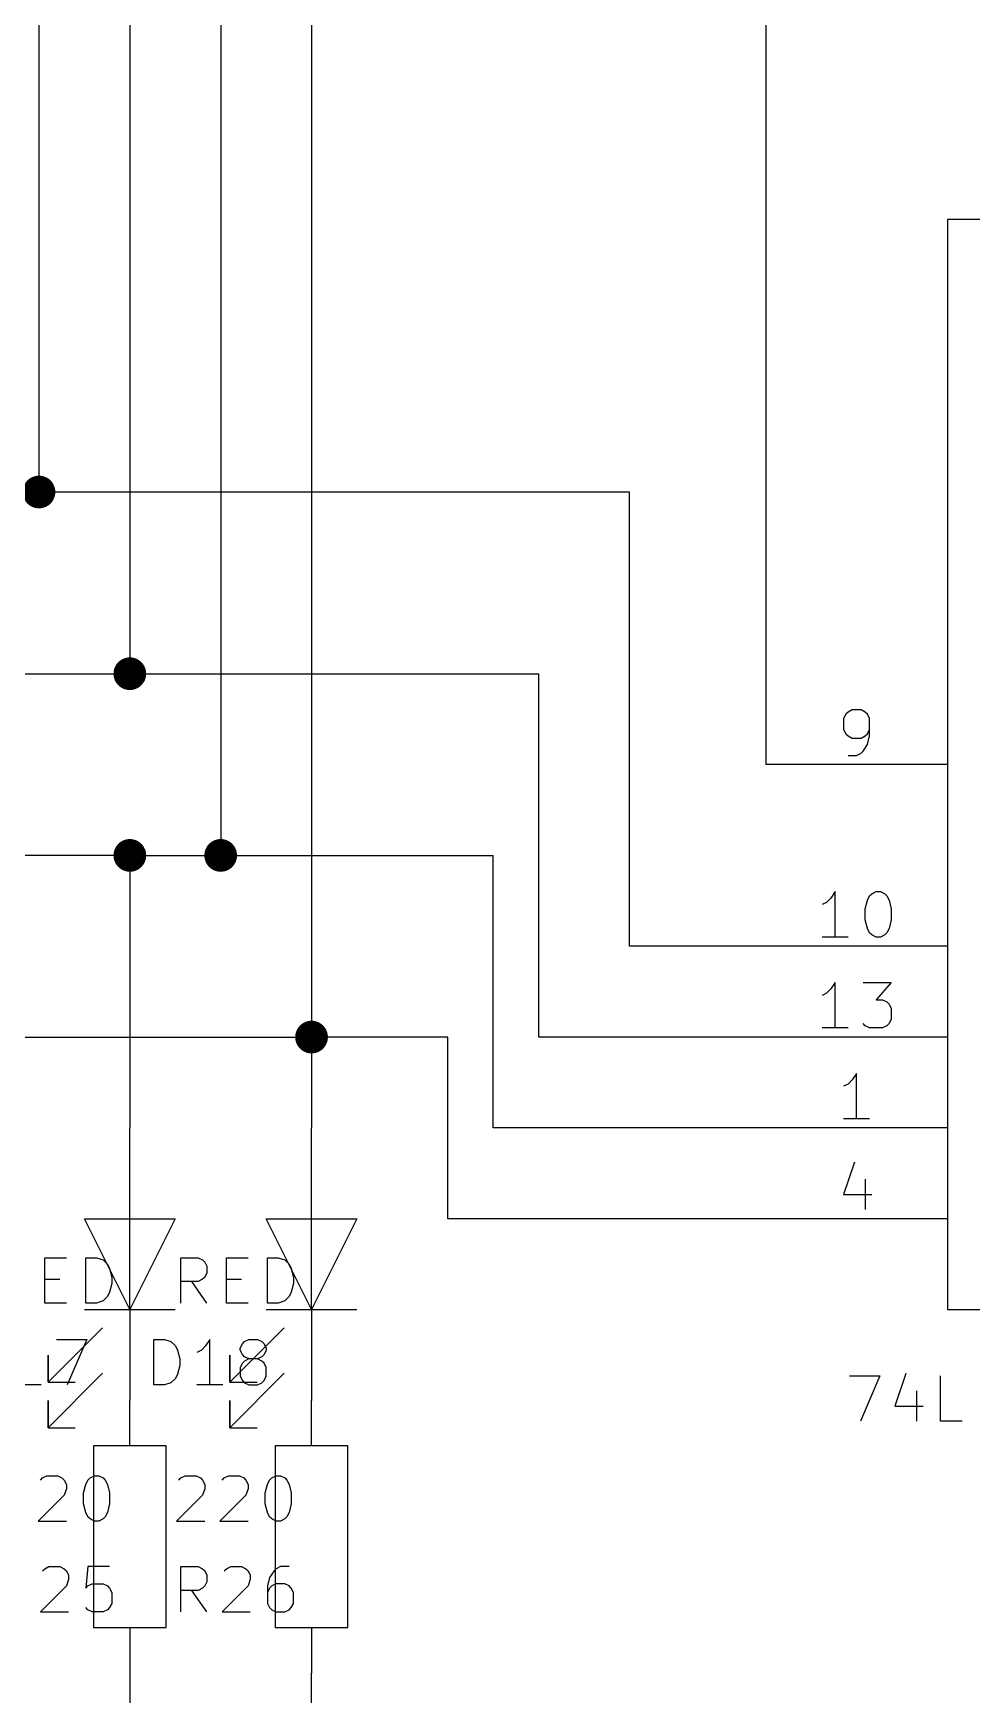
# Model space of a CAD drawing. Extents: x 0.4 to 11.3, y -7.9 to -0.4.
# Drawn here: x 5.344 to 6.377, y -6.924 to -5.095 of the extents above; entities that cross this region are included whole.
import ezdxf

# ---------------------------------------------------------------- set-up
doc = ezdxf.new("R2010")
doc.units = 0
doc.header["$MEASUREMENT"] = 0
for name, color, linetype in [('CYAN2', 4, 'CONTINUOUS'), ('GREEN3', 91, 'CONTINUOUS'), ('LYELLOW', 51, 'CONTINUOUS'), ('RED2', 1, 'CONTINUOUS'), ('RED3', 11, 'CONTINUOUS')]:
    doc.layers.add(name, color=color, linetype=linetype)

msp = doc.modelspace()

# ---------------------------------------------------------------- linework, layer by layer
at = {"layer": 'CYAN2', "linetype": 'CONTINUOUS'}
for p, q in [((5.3563, -6.4928), (5.3563, -6.4428)), ((5.3563, -6.4428), (5.3801, -6.4428)), ((5.3563, -6.4928), (5.3563, -6.4428)), ((5.3563, -6.4428), (5.3801, -6.4428)), ((5.4015, -6.4928), (5.4015, -6.4428)), ((5.4015, -6.4428), (5.4134, -6.4428)), ((5.4015, -6.4928), (5.4015, -6.4428)), ((5.4015, -6.4428), (5.4134, -6.4428)), ((5.4134, -6.4428), (5.4206, -6.4452)), ((5.4134, -6.4428), (5.4206, -6.4452)), ((5.4206, -6.4452), (5.4253, -6.4499)), ((5.4206, -6.4452), (5.4253, -6.4499)), ((5.4253, -6.4499), (5.4277, -6.4547)), ((5.4253, -6.4499), (5.4277, -6.4547)), ((5.4277, -6.4547), (5.4301, -6.4642)), ((5.4277, -6.4547), (5.4301, -6.4642)), ((5.5063, -6.4928), (5.5063, -6.4428)), ((5.5063, -6.4428), (5.5253, -6.4428)), ((5.5063, -6.4928), (5.5063, -6.4428)), ((5.5063, -6.4428), (5.5253, -6.4428)), ((5.5253, -6.4428), (5.5301, -6.4452)), ((5.5253, -6.4428), (5.5301, -6.4452)), ((5.5301, -6.4452), (5.5325, -6.4476)), ((5.5301, -6.4452), (5.5325, -6.4476)), ((5.5325, -6.4476), (5.5349, -6.4523)), ((5.5325, -6.4476), (5.5349, -6.4523)), ((5.5349, -6.4523), (5.5349, -6.4595)), ((5.5349, -6.4523), (5.5349, -6.4595)), ((5.5563, -6.4928), (5.5563, -6.4428)), ((5.5563, -6.4428), (5.5801, -6.4428)), ((5.5563, -6.4928), (5.5563, -6.4428)), ((5.5563, -6.4428), (5.5801, -6.4428)), ((5.6015, -6.4928), (5.6015, -6.4428)), ((5.6015, -6.4428), (5.6134, -6.4428)), ((5.6015, -6.4928), (5.6015, -6.4428)), ((5.6015, -6.4428), (5.6134, -6.4428)), ((5.6134, -6.4428), (5.6206, -6.4452)), ((5.6134, -6.4428), (5.6206, -6.4452)), ((5.6206, -6.4452), (5.6253, -6.4499)), ((5.6206, -6.4452), (5.6253, -6.4499)), ((5.6253, -6.4499), (5.6277, -6.4547)), ((5.6253, -6.4499), (5.6277, -6.4547)), ((5.6277, -6.4547), (5.6301, -6.4642)), ((5.6277, -6.4547), (5.6301, -6.4642)), ((5.3563, -6.4666), (5.3729, -6.4666)), ((5.3563, -6.4666), (5.3729, -6.4666)), ((5.4301, -6.4714), (5.4277, -6.4809)), ((5.4301, -6.4714), (5.4277, -6.4809)), ((5.4301, -6.4642), (5.4301, -6.4714)), ((5.4301, -6.4642), (5.4301, -6.4714)), ((5.5253, -6.469), (5.5063, -6.469)), ((5.5253, -6.469), (5.5063, -6.469)), ((5.5349, -6.4928), (5.5182, -6.469)), ((5.5349, -6.4928), (5.5182, -6.469)), ((5.5301, -6.4666), (5.5253, -6.469)), ((5.5301, -6.4666), (5.5253, -6.469)), ((5.5325, -6.4642), (5.5301, -6.4666)), ((5.5325, -6.4642), (5.5301, -6.4666)), ((5.5349, -6.4595), (5.5325, -6.4642)), ((5.5349, -6.4595), (5.5325, -6.4642)), ((5.5563, -6.4666), (5.5729, -6.4666)), ((5.5563, -6.4666), (5.5729, -6.4666)), ((5.6301, -6.4714), (5.6277, -6.4809)), ((5.6301, -6.4714), (5.6277, -6.4809)), ((5.6301, -6.4642), (5.6301, -6.4714)), ((5.6301, -6.4642), (5.6301, -6.4714)), ((5.4206, -6.4904), (5.4134, -6.4928)), ((5.4206, -6.4904), (5.4134, -6.4928)), ((5.4253, -6.4857), (5.4206, -6.4904)), ((5.4253, -6.4857), (5.4206, -6.4904)), ((5.4277, -6.4809), (5.4253, -6.4857)), ((5.4277, -6.4809), (5.4253, -6.4857)), ((5.6206, -6.4904), (5.6134, -6.4928)), ((5.6206, -6.4904), (5.6134, -6.4928)), ((5.6253, -6.4857), (5.6206, -6.4904)), ((5.6253, -6.4857), (5.6206, -6.4904)), ((5.6277, -6.4809), (5.6253, -6.4857)), ((5.6277, -6.4809), (5.6253, -6.4857)), ((5.3801, -6.4928), (5.3563, -6.4928)), ((5.3801, -6.4928), (5.3563, -6.4928)), ((5.4134, -6.4928), (5.4015, -6.4928)), ((5.4134, -6.4928), (5.4015, -6.4928)), ((5.5801, -6.4928), (5.5563, -6.4928)), ((5.5801, -6.4928), (5.5563, -6.4928)), ((5.6134, -6.4928), (5.6015, -6.4928)), ((5.6134, -6.4928), (5.6015, -6.4928)), ((5.3691, -6.5328), (5.4025, -6.5328)), ((5.3691, -6.5328), (5.4025, -6.5328)), ((5.4025, -6.5328), (5.381, -6.5828)), ((5.4025, -6.5328), (5.381, -6.5828)), ((5.4763, -6.5828), (5.4763, -6.5328)), ((5.4763, -6.5328), (5.4882, -6.5328)), ((5.4763, -6.5828), (5.4763, -6.5328)), ((5.4763, -6.5328), (5.4882, -6.5328)), ((5.4882, -6.5328), (5.4953, -6.5352)), ((5.4882, -6.5328), (5.4953, -6.5352)), ((5.4953, -6.5352), (5.5001, -6.5399)), ((5.4953, -6.5352), (5.5001, -6.5399)), ((5.5001, -6.5399), (5.5025, -6.5447)), ((5.5001, -6.5399), (5.5025, -6.5447)), ((5.5025, -6.5447), (5.5049, -6.5542)), ((5.5025, -6.5447), (5.5049, -6.5542)), ((5.5287, -6.5447), (5.5239, -6.5471)), ((5.5287, -6.5447), (5.5239, -6.5471)), ((5.5334, -6.5399), (5.5287, -6.5447)), ((5.5334, -6.5399), (5.5287, -6.5447)), ((5.5382, -6.5328), (5.5334, -6.5399)), ((5.5382, -6.5328), (5.5334, -6.5399)), ((5.5382, -6.5828), (5.5382, -6.5328)), ((5.5382, -6.5828), (5.5382, -6.5328)), ((5.5715, -6.5423), (5.5739, -6.5376)), ((5.5715, -6.5423), (5.5739, -6.5376)), ((5.5715, -6.5447), (5.5715, -6.5423)), ((5.5715, -6.5447), (5.5715, -6.5423)), ((5.5739, -6.5495), (5.5715, -6.5447)), ((5.5739, -6.5495), (5.5715, -6.5447)), ((5.5739, -6.5376), (5.5763, -6.5352)), ((5.5739, -6.5376), (5.5763, -6.5352)), ((5.5763, -6.5352), (5.581, -6.5328)), ((5.5763, -6.5352), (5.581, -6.5328)), ((5.581, -6.5328), (5.5906, -6.5328)), ((5.581, -6.5328), (5.5906, -6.5328)), ((5.5906, -6.5328), (5.5953, -6.5352)), ((5.5906, -6.5328), (5.5953, -6.5352)), ((5.5953, -6.5352), (5.5977, -6.5376)), ((5.5953, -6.5352), (5.5977, -6.5376)), ((5.5977, -6.5376), (5.6001, -6.5423)), ((5.5977, -6.5376), (5.6001, -6.5423)), ((5.6001, -6.5447), (5.5977, -6.5495)), ((5.6001, -6.5447), (5.5977, -6.5495)), ((5.6001, -6.5423), (5.6001, -6.5447)), ((5.6001, -6.5423), (5.6001, -6.5447)), ((5.5049, -6.5614), (5.5025, -6.5709)), ((5.5049, -6.5614), (5.5025, -6.5709)), ((5.5049, -6.5542), (5.5049, -6.5614)), ((5.5049, -6.5542), (5.5049, -6.5614)), ((5.5739, -6.559), (5.5715, -6.5638)), ((5.5739, -6.559), (5.5715, -6.5638)), ((5.5715, -6.5638), (5.5715, -6.5733)), ((5.5715, -6.5638), (5.5715, -6.5733)), ((5.5763, -6.5518), (5.5739, -6.5495)), ((5.5763, -6.5518), (5.5739, -6.5495)), ((5.5763, -6.5566), (5.5739, -6.559)), ((5.5763, -6.5566), (5.5739, -6.559)), ((5.581, -6.5542), (5.5763, -6.5518)), ((5.581, -6.5542), (5.5763, -6.5518)), ((5.581, -6.5542), (5.5763, -6.5566)), ((5.581, -6.5542), (5.5763, -6.5566)), ((5.5906, -6.5542), (5.581, -6.5542)), ((5.5906, -6.5542), (5.581, -6.5542)), ((5.5953, -6.5518), (5.5906, -6.5542)), ((5.5953, -6.5518), (5.5906, -6.5542)), ((5.5953, -6.5566), (5.5906, -6.5542)), ((5.5953, -6.5566), (5.5906, -6.5542)), ((5.5977, -6.5495), (5.5953, -6.5518)), ((5.5977, -6.5495), (5.5953, -6.5518)), ((5.5977, -6.559), (5.5953, -6.5566)), ((5.5977, -6.559), (5.5953, -6.5566)), ((5.6001, -6.5638), (5.5977, -6.559)), ((5.6001, -6.5638), (5.5977, -6.559)), ((5.6001, -6.5733), (5.6001, -6.5638)), ((5.6001, -6.5733), (5.6001, -6.5638)), ((5.3525, -6.5828), (5.3239, -6.5828)), ((5.3525, -6.5828), (5.3239, -6.5828)), ((5.4882, -6.5828), (5.4763, -6.5828)), ((5.4882, -6.5828), (5.4763, -6.5828)), ((5.4953, -6.5804), (5.4882, -6.5828)), ((5.4953, -6.5804), (5.4882, -6.5828)), ((5.5001, -6.5757), (5.4953, -6.5804)), ((5.5001, -6.5757), (5.4953, -6.5804)), ((5.5025, -6.5709), (5.5001, -6.5757)), ((5.5025, -6.5709), (5.5001, -6.5757)), ((5.5525, -6.5828), (5.5239, -6.5828)), ((5.5525, -6.5828), (5.5239, -6.5828)), ((5.5715, -6.5733), (5.5739, -6.578)), ((5.5715, -6.5733), (5.5739, -6.578)), ((5.5739, -6.578), (5.5763, -6.5804)), ((5.5739, -6.578), (5.5763, -6.5804)), ((5.5763, -6.5804), (5.581, -6.5828)), ((5.5763, -6.5804), (5.581, -6.5828)), ((5.581, -6.5828), (5.5906, -6.5828)), ((5.581, -6.5828), (5.5906, -6.5828)), ((5.5906, -6.5828), (5.5953, -6.5804)), ((5.5906, -6.5828), (5.5953, -6.5804)), ((5.5953, -6.5804), (5.5977, -6.578)), ((5.5953, -6.5804), (5.5977, -6.578)), ((5.5977, -6.578), (5.6001, -6.5733)), ((5.5977, -6.578), (5.6001, -6.5733)), ((6.2422, -6.5728), (6.2755, -6.5728)), ((6.2422, -6.5728), (6.2755, -6.5728)), ((6.2755, -6.5728), (6.2541, -6.6228)), ((6.2755, -6.5728), (6.2541, -6.6228)), ((6.3041, -6.5704), (6.2922, -6.6061)), ((6.3041, -6.5704), (6.2922, -6.6061)), ((6.3422, -6.6228), (6.3422, -6.5728)), ((6.3422, -6.6228), (6.3422, -6.5728)), ((6.316, -6.5895), (6.316, -6.6228)), ((6.316, -6.5895), (6.316, -6.6228)), ((6.2922, -6.6061), (6.3231, -6.6061)), ((6.2922, -6.6061), (6.3231, -6.6061)), ((6.366, -6.6228), (6.3422, -6.6228)), ((6.366, -6.6228), (6.3422, -6.6228)), ((5.3515, -6.6876), (5.3539, -6.6852)), ((5.3515, -6.6876), (5.3539, -6.6852)), ((5.3539, -6.6852), (5.3587, -6.6828)), ((5.3539, -6.6852), (5.3587, -6.6828)), ((5.3587, -6.6828), (5.3706, -6.6828)), ((5.3587, -6.6828), (5.3706, -6.6828)), ((5.3706, -6.6828), (5.3753, -6.6852)), ((5.3706, -6.6828), (5.3753, -6.6852)), ((5.3753, -6.6852), (5.3777, -6.6876)), ((5.3753, -6.6852), (5.3777, -6.6876)), ((5.3777, -6.6876), (5.3801, -6.6923)), ((5.3777, -6.6876), (5.3801, -6.6923)), ((5.3801, -6.6923), (5.3801, -6.6971)), ((5.3801, -6.6923), (5.3801, -6.6971)), ((5.3991, -6.7018), (5.4015, -6.6923)), ((5.3991, -6.7018), (5.4015, -6.6923)), ((5.4015, -6.6923), (5.4039, -6.6876)), ((5.4015, -6.6923), (5.4039, -6.6876)), ((5.4039, -6.6876), (5.4063, -6.6852)), ((5.4039, -6.6876), (5.4063, -6.6852)), ((5.4063, -6.6852), (5.411, -6.6828)), ((5.4063, -6.6852), (5.411, -6.6828)), ((5.411, -6.6828), (5.4158, -6.6828)), ((5.411, -6.6828), (5.4158, -6.6828)), ((5.4158, -6.6828), (5.4206, -6.6852)), ((5.4158, -6.6828), (5.4206, -6.6852)), ((5.4206, -6.6852), (5.4229, -6.6876)), ((5.4206, -6.6852), (5.4229, -6.6876)), ((5.4229, -6.6876), (5.4253, -6.6923)), ((5.4229, -6.6876), (5.4253, -6.6923)), ((5.4253, -6.6923), (5.4277, -6.7018)), ((5.4253, -6.6923), (5.4277, -6.7018)), ((5.5039, -6.6876), (5.5063, -6.6852)), ((5.5039, -6.6876), (5.5063, -6.6852)), ((5.5063, -6.6852), (5.511, -6.6828)), ((5.5063, -6.6852), (5.511, -6.6828)), ((5.511, -6.6828), (5.5229, -6.6828)), ((5.511, -6.6828), (5.5229, -6.6828)), ((5.5229, -6.6828), (5.5277, -6.6852)), ((5.5229, -6.6828), (5.5277, -6.6852)), ((5.5277, -6.6852), (5.5301, -6.6876)), ((5.5277, -6.6852), (5.5301, -6.6876)), ((5.5301, -6.6876), (5.5325, -6.6923)), ((5.5301, -6.6876), (5.5325, -6.6923)), ((5.5325, -6.6923), (5.5325, -6.6971)), ((5.5325, -6.6923), (5.5325, -6.6971)), ((5.5515, -6.6876), (5.5539, -6.6852)), ((5.5515, -6.6876), (5.5539, -6.6852)), ((5.5539, -6.6852), (5.5587, -6.6828)), ((5.5539, -6.6852), (5.5587, -6.6828)), ((5.5587, -6.6828), (5.5706, -6.6828)), ((5.5587, -6.6828), (5.5706, -6.6828)), ((5.5706, -6.6828), (5.5753, -6.6852)), ((5.5706, -6.6828), (5.5753, -6.6852)), ((5.5753, -6.6852), (5.5777, -6.6876)), ((5.5753, -6.6852), (5.5777, -6.6876)), ((5.5777, -6.6876), (5.5801, -6.6923)), ((5.5777, -6.6876), (5.5801, -6.6923)), ((5.5801, -6.6923), (5.5801, -6.6971)), ((5.5801, -6.6923), (5.5801, -6.6971)), ((5.5991, -6.7018), (5.6015, -6.6923)), ((5.5991, -6.7018), (5.6015, -6.6923)), ((5.6015, -6.6923), (5.6039, -6.6876)), ((5.6015, -6.6923), (5.6039, -6.6876)), ((5.6039, -6.6876), (5.6063, -6.6852)), ((5.6039, -6.6876), (5.6063, -6.6852)), ((5.6063, -6.6852), (5.611, -6.6828)), ((5.6063, -6.6852), (5.611, -6.6828)), ((5.611, -6.6828), (5.6158, -6.6828)), ((5.611, -6.6828), (5.6158, -6.6828)), ((5.6158, -6.6828), (5.6206, -6.6852)), ((5.6158, -6.6828), (5.6206, -6.6852)), ((5.6206, -6.6852), (5.6229, -6.6876)), ((5.6206, -6.6852), (5.6229, -6.6876)), ((5.6229, -6.6876), (5.6253, -6.6923)), ((5.6229, -6.6876), (5.6253, -6.6923)), ((5.6253, -6.6923), (5.6277, -6.7018)), ((5.6253, -6.6923), (5.6277, -6.7018)), ((5.3777, -6.7042), (5.3491, -6.7328)), ((5.3777, -6.7042), (5.3491, -6.7328)), ((5.3801, -6.6971), (5.3777, -6.7042)), ((5.3801, -6.6971), (5.3777, -6.7042)), ((5.3991, -6.7138), (5.3991, -6.7018)), ((5.3991, -6.7138), (5.3991, -6.7018)), ((5.4277, -6.7018), (5.4277, -6.7138)), ((5.4277, -6.7018), (5.4277, -6.7138)), ((5.5301, -6.7042), (5.5015, -6.7328)), ((5.5301, -6.7042), (5.5015, -6.7328)), ((5.5325, -6.6971), (5.5301, -6.7042)), ((5.5325, -6.6971), (5.5301, -6.7042)), ((5.5777, -6.7042), (5.5491, -6.7328)), ((5.5777, -6.7042), (5.5491, -6.7328)), ((5.5801, -6.6971), (5.5777, -6.7042)), ((5.5801, -6.6971), (5.5777, -6.7042)), ((5.5991, -6.7138), (5.5991, -6.7018)), ((5.5991, -6.7138), (5.5991, -6.7018)), ((5.6277, -6.7018), (5.6277, -6.7138)), ((5.6277, -6.7018), (5.6277, -6.7138)), ((5.4015, -6.7233), (5.3991, -6.7138)), ((5.4015, -6.7233), (5.3991, -6.7138)), ((5.4039, -6.728), (5.4015, -6.7233)), ((5.4039, -6.728), (5.4015, -6.7233)), ((5.4063, -6.7304), (5.4039, -6.728)), ((5.4063, -6.7304), (5.4039, -6.728)), ((5.411, -6.7328), (5.4063, -6.7304)), ((5.411, -6.7328), (5.4063, -6.7304)), ((5.4206, -6.7304), (5.4158, -6.7328)), ((5.4206, -6.7304), (5.4158, -6.7328)), ((5.4229, -6.728), (5.4206, -6.7304)), ((5.4229, -6.728), (5.4206, -6.7304)), ((5.4253, -6.7233), (5.4229, -6.728)), ((5.4253, -6.7233), (5.4229, -6.728)), ((5.4277, -6.7138), (5.4253, -6.7233)), ((5.4277, -6.7138), (5.4253, -6.7233)), ((5.6015, -6.7233), (5.5991, -6.7138)), ((5.6015, -6.7233), (5.5991, -6.7138)), ((5.6039, -6.728), (5.6015, -6.7233)), ((5.6039, -6.728), (5.6015, -6.7233)), ((5.6063, -6.7304), (5.6039, -6.728)), ((5.6063, -6.7304), (5.6039, -6.728)), ((5.611, -6.7328), (5.6063, -6.7304)), ((5.611, -6.7328), (5.6063, -6.7304)), ((5.6206, -6.7304), (5.6158, -6.7328)), ((5.6206, -6.7304), (5.6158, -6.7328)), ((5.6229, -6.728), (5.6206, -6.7304)), ((5.6229, -6.728), (5.6206, -6.7304)), ((5.6253, -6.7233), (5.6229, -6.728)), ((5.6253, -6.7233), (5.6229, -6.728)), ((5.6277, -6.7138), (5.6253, -6.7233)), ((5.6277, -6.7138), (5.6253, -6.7233)), ((5.3491, -6.7328), (5.3801, -6.7328)), ((5.3491, -6.7328), (5.3801, -6.7328)), ((5.4158, -6.7328), (5.411, -6.7328)), ((5.4158, -6.7328), (5.411, -6.7328)), ((5.5015, -6.7328), (5.5325, -6.7328)), ((5.5015, -6.7328), (5.5325, -6.7328)), ((5.5491, -6.7328), (5.5801, -6.7328)), ((5.5491, -6.7328), (5.5801, -6.7328)), ((5.6158, -6.7328), (5.611, -6.7328)), ((5.6158, -6.7328), (5.611, -6.7328)), ((5.3539, -6.7876), (5.3563, -6.7852)), ((5.3539, -6.7876), (5.3563, -6.7852)), ((5.3563, -6.7852), (5.361, -6.7828)), ((5.3563, -6.7852), (5.361, -6.7828)), ((5.361, -6.7828), (5.3729, -6.7828)), ((5.361, -6.7828), (5.3729, -6.7828)), ((5.3729, -6.7828), (5.3777, -6.7852)), ((5.3729, -6.7828), (5.3777, -6.7852)), ((5.3777, -6.7852), (5.3801, -6.7876)), ((5.3777, -6.7852), (5.3801, -6.7876)), ((5.4039, -6.7828), (5.4015, -6.8066)), ((5.4039, -6.7828), (5.4015, -6.8066)), ((5.4277, -6.7828), (5.4039, -6.7828)), ((5.4277, -6.7828), (5.4039, -6.7828)), ((5.5063, -6.8328), (5.5063, -6.7828)), ((5.5063, -6.7828), (5.5253, -6.7828)), ((5.5063, -6.8328), (5.5063, -6.7828)), ((5.5063, -6.7828), (5.5253, -6.7828)), ((5.5253, -6.7828), (5.5301, -6.7852)), ((5.5253, -6.7828), (5.5301, -6.7852)), ((5.5301, -6.7852), (5.5325, -6.7876)), ((5.5301, -6.7852), (5.5325, -6.7876)), ((5.5539, -6.7876), (5.5563, -6.7852)), ((5.5539, -6.7876), (5.5563, -6.7852)), ((5.5563, -6.7852), (5.561, -6.7828)), ((5.5563, -6.7852), (5.561, -6.7828)), ((5.561, -6.7828), (5.5729, -6.7828)), ((5.561, -6.7828), (5.5729, -6.7828)), ((5.5729, -6.7828), (5.5777, -6.7852)), ((5.5729, -6.7828), (5.5777, -6.7852)), ((5.5777, -6.7852), (5.5801, -6.7876)), ((5.5777, -6.7852), (5.5801, -6.7876)), ((5.611, -6.7852), (5.6087, -6.7876)), ((5.611, -6.7852), (5.6087, -6.7876)), ((5.6158, -6.7828), (5.611, -6.7852)), ((5.6158, -6.7828), (5.611, -6.7852)), ((5.6253, -6.7828), (5.6158, -6.7828)), ((5.6253, -6.7828), (5.6158, -6.7828)), ((5.3801, -6.7876), (5.3825, -6.7923)), ((5.3801, -6.7876), (5.3825, -6.7923)), ((5.3825, -6.7971), (5.3801, -6.8042)), ((5.3825, -6.7971), (5.3801, -6.8042)), ((5.3825, -6.7923), (5.3825, -6.7971)), ((5.3825, -6.7923), (5.3825, -6.7971)), ((5.4039, -6.8042), (5.4087, -6.8018)), ((5.4039, -6.8042), (5.4087, -6.8018)), ((5.4087, -6.8018), (5.4206, -6.8018)), ((5.4087, -6.8018), (5.4206, -6.8018)), ((5.4206, -6.8018), (5.4253, -6.8042)), ((5.4206, -6.8018), (5.4253, -6.8042)), ((5.5325, -6.7876), (5.5349, -6.7923)), ((5.5325, -6.7876), (5.5349, -6.7923)), ((5.5349, -6.7995), (5.5325, -6.8042)), ((5.5349, -6.7995), (5.5325, -6.8042)), ((5.5349, -6.7923), (5.5349, -6.7995)), ((5.5349, -6.7923), (5.5349, -6.7995)), ((5.5801, -6.7876), (5.5825, -6.7923)), ((5.5801, -6.7876), (5.5825, -6.7923)), ((5.5825, -6.7971), (5.5801, -6.8042)), ((5.5825, -6.7971), (5.5801, -6.8042)), ((5.5825, -6.7923), (5.5825, -6.7971)), ((5.5825, -6.7923), (5.5825, -6.7971)), ((5.6039, -6.7947), (5.6015, -6.8042)), ((5.6039, -6.7947), (5.6015, -6.8042)), ((5.6087, -6.7876), (5.6039, -6.7947)), ((5.6087, -6.7876), (5.6039, -6.7947)), ((5.611, -6.8018), (5.6063, -6.8042)), ((5.611, -6.8018), (5.6063, -6.8042)), ((5.6206, -6.8018), (5.611, -6.8018)), ((5.6206, -6.8018), (5.611, -6.8018)), ((5.6253, -6.8042), (5.6206, -6.8018)), ((5.6253, -6.8042), (5.6206, -6.8018)), ((5.3801, -6.8042), (5.3515, -6.8328)), ((5.3801, -6.8042), (5.3515, -6.8328)), ((5.4015, -6.8066), (5.4039, -6.8042)), ((5.4015, -6.8066), (5.4039, -6.8042)), ((5.4253, -6.8042), (5.4277, -6.8066)), ((5.4253, -6.8042), (5.4277, -6.8066)), ((5.4277, -6.8066), (5.4301, -6.8114)), ((5.4277, -6.8066), (5.4301, -6.8114)), ((5.4301, -6.8114), (5.4301, -6.8233)), ((5.4301, -6.8114), (5.4301, -6.8233)), ((5.5253, -6.809), (5.5063, -6.809)), ((5.5253, -6.809), (5.5063, -6.809)), ((5.5349, -6.8328), (5.5182, -6.809)), ((5.5349, -6.8328), (5.5182, -6.809)), ((5.5301, -6.8066), (5.5253, -6.809)), ((5.5301, -6.8066), (5.5253, -6.809)), ((5.5325, -6.8042), (5.5301, -6.8066)), ((5.5325, -6.8042), (5.5301, -6.8066)), ((5.5801, -6.8042), (5.5515, -6.8328)), ((5.5801, -6.8042), (5.5515, -6.8328)), ((5.6015, -6.8042), (5.6015, -6.8233)), ((5.6015, -6.8042), (5.6015, -6.8233)), ((5.6039, -6.8066), (5.6015, -6.8114)), ((5.6039, -6.8066), (5.6015, -6.8114)), ((5.6063, -6.8042), (5.6039, -6.8066)), ((5.6063, -6.8042), (5.6039, -6.8066)), ((5.6277, -6.8066), (5.6253, -6.8042)), ((5.6277, -6.8066), (5.6253, -6.8042)), ((5.6301, -6.8114), (5.6277, -6.8066)), ((5.6301, -6.8114), (5.6277, -6.8066)), ((5.6301, -6.8233), (5.6301, -6.8114)), ((5.6301, -6.8233), (5.6301, -6.8114)), ((5.3515, -6.8328), (5.3825, -6.8328)), ((5.3515, -6.8328), (5.3825, -6.8328)), ((5.4039, -6.8304), (5.4015, -6.828)), ((5.4039, -6.8304), (5.4015, -6.828)), ((5.4087, -6.8328), (5.4039, -6.8304)), ((5.4087, -6.8328), (5.4039, -6.8304)), ((5.4206, -6.8328), (5.4087, -6.8328)), ((5.4206, -6.8328), (5.4087, -6.8328)), ((5.4253, -6.8304), (5.4206, -6.8328)), ((5.4253, -6.8304), (5.4206, -6.8328)), ((5.4277, -6.828), (5.4253, -6.8304)), ((5.4277, -6.828), (5.4253, -6.8304)), ((5.4301, -6.8233), (5.4277, -6.828)), ((5.4301, -6.8233), (5.4277, -6.828)), ((5.5515, -6.8328), (5.5825, -6.8328)), ((5.5515, -6.8328), (5.5825, -6.8328)), ((5.6015, -6.8233), (5.6039, -6.828)), ((5.6015, -6.8233), (5.6039, -6.828)), ((5.6039, -6.828), (5.6063, -6.8304)), ((5.6039, -6.828), (5.6063, -6.8304)), ((5.6063, -6.8304), (5.611, -6.8328)), ((5.6063, -6.8304), (5.611, -6.8328)), ((5.611, -6.8328), (5.6206, -6.8328)), ((5.611, -6.8328), (5.6206, -6.8328)), ((5.6206, -6.8328), (5.6253, -6.8304)), ((5.6206, -6.8328), (5.6253, -6.8304)), ((5.6253, -6.8304), (5.6277, -6.828)), ((5.6253, -6.8304), (5.6277, -6.828)), ((5.6277, -6.828), (5.6301, -6.8233)), ((5.6277, -6.828), (5.6301, -6.8233))]:
    msp.add_line(p, q, dxfattribs=at)
at = {"layer": 'GREEN3', "linetype": 'CONTINUOUS'}
for p, q in [((5.35, -3.1), (5.35, -5.6)), ((5.45, -3.1), (5.45, -5.8)), ((5.55, -3.1), (5.55, -6)), ((5.65, -3.1), (5.65, -6.2)), ((6.15, -4.45), (6.15, -5.9)), ((5.05, -5.6), (5.35, -5.6)), ((6, -5.6), (5.35, -5.6)), ((6, -6.1), (6, -5.6)), ((5.25, -5.8), (5.45, -5.8)), ((5.45, -5.8), (5.9, -5.8)), ((5.9, -6.2), (5.9, -5.8)), ((5.45, -6), (4.15, -6)), ((5.45, -6), (5.55, -6)), ((5.45, -6), (5.45, -6.3)), ((5.55, -6), (5.85, -6)), ((5.85, -6.3), (5.85, -6)), ((6.15, -6.1), (6, -6.1)), ((4.15, -6.2), (5.65, -6.2)), ((5.65, -6.2), (5.65, -6.3)), ((5.8, -6.2), (5.65, -6.2)), ((5.8, -6.4), (5.8, -6.2)), ((6.15, -6.2), (5.9, -6.2)), ((6.15, -6.3), (5.85, -6.3)), ((6.15, -6.4), (5.8, -6.4)), ((5.45, -6.9), (5.45, -7.2)), ((5.65, -7.2), (5.65, -6.9))]:
    msp.add_line(p, q, dxfattribs=at)
at = {"layer": 'GREEN3', "const_width": 0.018}
for points in [[(5.341, -5.6, 1), (5.359, -5.6, 1)], [(5.441, -5.8, 1), (5.459, -5.8, 1)], [(5.441, -6, 1), (5.459, -6, 1)], [(5.541, -6, 1), (5.559, -6, 1)], [(5.641, -6.2, 1), (5.659, -6.2, 1)]]:
    msp.add_lwpolyline(points, format="xyb", close=True, dxfattribs=at)
at = {"layer": 'LYELLOW', "linetype": 'CONTINUOUS'}
for p, q in [((6.95, -5.3), (6.35, -5.3)), ((6.35, -5.3), (6.35, -6.5)), ((6.35, -6.5), (6.95, -6.5))]:
    msp.add_line(p, q, dxfattribs=at)
at = {"layer": 'RED2', "linetype": 'CONTINUOUS'}
for p, q in [((6.95, -5.3), (6.35, -5.3)), ((6.35, -5.3), (6.35, -6.5)), ((6.35, -5.9), (6.15, -5.9)), ((6.35, -5.9), (6.15, -5.9)), ((6.35, -6.1), (6.15, -6.1)), ((6.35, -6.1), (6.15, -6.1)), ((6.35, -6.2), (6.15, -6.2)), ((6.35, -6.2), (6.15, -6.2)), ((5.45, -6.4), (5.45, -6.3)), ((5.45, -6.4), (5.45, -6.3)), ((5.65, -6.4), (5.65, -6.3)), ((5.65, -6.4), (5.65, -6.3)), ((6.35, -6.3), (6.15, -6.3)), ((6.35, -6.3), (6.15, -6.3)), ((5.4, -6.4), (5.5, -6.4)), ((5.45, -6.5), (5.4, -6.4)), ((5.45, -6.5), (5.45, -6.4)), ((5.5, -6.4), (5.45, -6.5)), ((5.6, -6.4), (5.7, -6.4)), ((5.65, -6.5), (5.6, -6.4)), ((5.65, -6.5), (5.65, -6.4)), ((5.7, -6.4), (5.65, -6.5)), ((6.35, -6.4), (6.15, -6.4)), ((6.35, -6.4), (6.15, -6.4)), ((5.4, -6.5), (5.5, -6.5)), ((5.45, -6.5), (5.45, -6.6)), ((5.45, -6.5), (5.45, -6.6)), ((5.6, -6.5), (5.7, -6.5)), ((5.65, -6.5), (5.65, -6.6)), ((5.65, -6.5), (5.65, -6.6)), ((6.35, -6.5), (6.95, -6.5)), ((5.42, -6.52), (5.36, -6.58)), ((5.62, -6.52), (5.56, -6.58)), ((5.36, -6.58), (5.36, -6.55)), ((5.36, -6.55), (5.36, -6.58)), ((5.56, -6.58), (5.56, -6.55)), ((5.56, -6.55), (5.56, -6.58)), ((5.42, -6.57), (5.36, -6.63)), ((5.36, -6.58), (5.39, -6.58)), ((5.62, -6.57), (5.56, -6.63)), ((5.56, -6.58), (5.59, -6.58)), ((5.36, -6.63), (5.36, -6.6)), ((5.36, -6.6), (5.36, -6.63)), ((5.45, -6.65), (5.45, -6.6)), ((5.45, -6.65), (5.45, -6.6)), ((5.56, -6.63), (5.56, -6.6)), ((5.56, -6.6), (5.56, -6.63)), ((5.65, -6.65), (5.65, -6.6)), ((5.65, -6.65), (5.65, -6.6)), ((5.36, -6.63), (5.39, -6.63)), ((5.56, -6.63), (5.59, -6.63)), ((5.41, -6.65), (5.41, -6.85)), ((5.49, -6.65), (5.41, -6.65)), ((5.49, -6.85), (5.49, -6.65)), ((5.61, -6.65), (5.61, -6.85)), ((5.69, -6.65), (5.61, -6.65)), ((5.69, -6.85), (5.69, -6.65)), ((5.41, -6.85), (5.49, -6.85)), ((5.45, -6.85), (5.45, -6.9)), ((5.45, -6.85), (5.45, -6.9)), ((5.61, -6.85), (5.69, -6.85)), ((5.65, -6.85), (5.65, -6.9)), ((5.65, -6.85), (5.65, -6.9))]:
    msp.add_line(p, q, dxfattribs=at)
at = {"layer": 'RED3', "linetype": 'CONTINUOUS'}
for p, q in [((6.2381, -5.8446), (6.2357, -5.8494)), ((6.2381, -5.8446), (6.2357, -5.8494)), ((6.2357, -5.8494), (6.2357, -5.8613)), ((6.2357, -5.8494), (6.2357, -5.8613)), ((6.2405, -5.8423), (6.2381, -5.8446)), ((6.2405, -5.8423), (6.2381, -5.8446)), ((6.2452, -5.8399), (6.2405, -5.8423)), ((6.2452, -5.8399), (6.2405, -5.8423)), ((6.2548, -5.8399), (6.2452, -5.8399)), ((6.2548, -5.8399), (6.2452, -5.8399)), ((6.2595, -5.8423), (6.2548, -5.8399)), ((6.2595, -5.8423), (6.2548, -5.8399)), ((6.2619, -5.8446), (6.2595, -5.8423)), ((6.2619, -5.8446), (6.2595, -5.8423)), ((6.2643, -5.8494), (6.2619, -5.8446)), ((6.2643, -5.8494), (6.2619, -5.8446)), ((6.2643, -5.8684), (6.2643, -5.8494)), ((6.2643, -5.8684), (6.2643, -5.8494)), ((6.2357, -5.8613), (6.2381, -5.8661)), ((6.2357, -5.8613), (6.2381, -5.8661)), ((6.2381, -5.8661), (6.2405, -5.8684)), ((6.2381, -5.8661), (6.2405, -5.8684)), ((6.2405, -5.8684), (6.2452, -5.8708)), ((6.2405, -5.8684), (6.2452, -5.8708)), ((6.2452, -5.8708), (6.2548, -5.8708)), ((6.2452, -5.8708), (6.2548, -5.8708)), ((6.2548, -5.8708), (6.2595, -5.8684)), ((6.2548, -5.8708), (6.2595, -5.8684)), ((6.2595, -5.8684), (6.2619, -5.8661)), ((6.2595, -5.8684), (6.2619, -5.8661)), ((6.2619, -5.8661), (6.2643, -5.8613)), ((6.2619, -5.8661), (6.2643, -5.8613)), ((6.2619, -5.878), (6.2643, -5.8684)), ((6.2619, -5.878), (6.2643, -5.8684)), ((6.25, -5.8899), (6.2548, -5.8875)), ((6.25, -5.8899), (6.2548, -5.8875)), ((6.2548, -5.8875), (6.2571, -5.8851)), ((6.2548, -5.8875), (6.2571, -5.8851)), ((6.2571, -5.8851), (6.2619, -5.878)), ((6.2571, -5.8851), (6.2619, -5.878)), ((6.2405, -5.8899), (6.25, -5.8899)), ((6.2405, -5.8899), (6.25, -5.8899)), ((6.2167, -6.0518), (6.2119, -6.0542)), ((6.2167, -6.0518), (6.2119, -6.0542)), ((6.2214, -6.047), (6.2167, -6.0518)), ((6.2214, -6.047), (6.2167, -6.0518)), ((6.2262, -6.0399), (6.2214, -6.047)), ((6.2262, -6.0399), (6.2214, -6.047)), ((6.2262, -6.0899), (6.2262, -6.0399)), ((6.2262, -6.0899), (6.2262, -6.0399)), ((6.2595, -6.0589), (6.2619, -6.0494)), ((6.2595, -6.0589), (6.2619, -6.0494)), ((6.2619, -6.0494), (6.2643, -6.0446)), ((6.2619, -6.0494), (6.2643, -6.0446)), ((6.2643, -6.0446), (6.2667, -6.0423)), ((6.2643, -6.0446), (6.2667, -6.0423)), ((6.2667, -6.0423), (6.2714, -6.0399)), ((6.2667, -6.0423), (6.2714, -6.0399)), ((6.2714, -6.0399), (6.2762, -6.0399)), ((6.2714, -6.0399), (6.2762, -6.0399)), ((6.2762, -6.0399), (6.2809, -6.0423)), ((6.2762, -6.0399), (6.2809, -6.0423)), ((6.2809, -6.0423), (6.2833, -6.0446)), ((6.2809, -6.0423), (6.2833, -6.0446)), ((6.2833, -6.0446), (6.2857, -6.0494)), ((6.2833, -6.0446), (6.2857, -6.0494)), ((6.2857, -6.0494), (6.2881, -6.0589)), ((6.2857, -6.0494), (6.2881, -6.0589)), ((6.2595, -6.0708), (6.2595, -6.0589)), ((6.2595, -6.0708), (6.2595, -6.0589)), ((6.2619, -6.0804), (6.2595, -6.0708)), ((6.2619, -6.0804), (6.2595, -6.0708)), ((6.2881, -6.0708), (6.2857, -6.0804)), ((6.2881, -6.0708), (6.2857, -6.0804)), ((6.2881, -6.0589), (6.2881, -6.0708)), ((6.2881, -6.0589), (6.2881, -6.0708)), ((6.2405, -6.0899), (6.2119, -6.0899)), ((6.2405, -6.0899), (6.2119, -6.0899)), ((6.2643, -6.0851), (6.2619, -6.0804)), ((6.2643, -6.0851), (6.2619, -6.0804)), ((6.2667, -6.0875), (6.2643, -6.0851)), ((6.2667, -6.0875), (6.2643, -6.0851)), ((6.2714, -6.0899), (6.2667, -6.0875)), ((6.2714, -6.0899), (6.2667, -6.0875)), ((6.2762, -6.0899), (6.2714, -6.0899)), ((6.2762, -6.0899), (6.2714, -6.0899)), ((6.2809, -6.0875), (6.2762, -6.0899)), ((6.2809, -6.0875), (6.2762, -6.0899)), ((6.2833, -6.0851), (6.2809, -6.0875)), ((6.2833, -6.0851), (6.2809, -6.0875)), ((6.2857, -6.0804), (6.2833, -6.0851)), ((6.2857, -6.0804), (6.2833, -6.0851)), ((6.2262, -6.1399), (6.2214, -6.147)), ((6.2262, -6.1399), (6.2214, -6.147)), ((6.2262, -6.1899), (6.2262, -6.1399)), ((6.2262, -6.1899), (6.2262, -6.1399)), ((6.2571, -6.1399), (6.2881, -6.1399)), ((6.2571, -6.1399), (6.2881, -6.1399)), ((6.2881, -6.1399), (6.2714, -6.1589)), ((6.2881, -6.1399), (6.2714, -6.1589)), ((6.2167, -6.1518), (6.2119, -6.1542)), ((6.2167, -6.1518), (6.2119, -6.1542)), ((6.2214, -6.147), (6.2167, -6.1518)), ((6.2214, -6.147), (6.2167, -6.1518)), ((6.2714, -6.1589), (6.2786, -6.1589)), ((6.2714, -6.1589), (6.2786, -6.1589)), ((6.2786, -6.1589), (6.2833, -6.1613)), ((6.2786, -6.1589), (6.2833, -6.1613)), ((6.2833, -6.1613), (6.2857, -6.1637)), ((6.2833, -6.1613), (6.2857, -6.1637)), ((6.2857, -6.1637), (6.2881, -6.1684)), ((6.2857, -6.1637), (6.2881, -6.1684)), ((6.2881, -6.1804), (6.2857, -6.1851)), ((6.2881, -6.1804), (6.2857, -6.1851)), ((6.2881, -6.1684), (6.2881, -6.1804)), ((6.2881, -6.1684), (6.2881, -6.1804)), ((6.2405, -6.1899), (6.2119, -6.1899)), ((6.2405, -6.1899), (6.2119, -6.1899)), ((6.2595, -6.1875), (6.2571, -6.1851)), ((6.2595, -6.1875), (6.2571, -6.1851)), ((6.2643, -6.1899), (6.2595, -6.1875)), ((6.2643, -6.1899), (6.2595, -6.1875)), ((6.2786, -6.1899), (6.2643, -6.1899)), ((6.2786, -6.1899), (6.2643, -6.1899)), ((6.2833, -6.1875), (6.2786, -6.1899)), ((6.2833, -6.1875), (6.2786, -6.1899)), ((6.2857, -6.1851), (6.2833, -6.1875)), ((6.2857, -6.1851), (6.2833, -6.1875)), ((6.2405, -6.2518), (6.2357, -6.2542)), ((6.2405, -6.2518), (6.2357, -6.2542)), ((6.2452, -6.247), (6.2405, -6.2518)), ((6.2452, -6.247), (6.2405, -6.2518)), ((6.25, -6.2399), (6.2452, -6.247)), ((6.25, -6.2399), (6.2452, -6.247)), ((6.25, -6.2899), (6.25, -6.2399)), ((6.25, -6.2899), (6.25, -6.2399)), ((6.2643, -6.2899), (6.2357, -6.2899)), ((6.2643, -6.2899), (6.2357, -6.2899)), ((6.2476, -6.3375), (6.2357, -6.3732)), ((6.2476, -6.3375), (6.2357, -6.3732)), ((6.2595, -6.3565), (6.2595, -6.3899)), ((6.2595, -6.3565), (6.2595, -6.3899)), ((6.2357, -6.3732), (6.2667, -6.3732)), ((6.2357, -6.3732), (6.2667, -6.3732))]:
    msp.add_line(p, q, dxfattribs=at)

doc.saveas('drawing.dxf')
